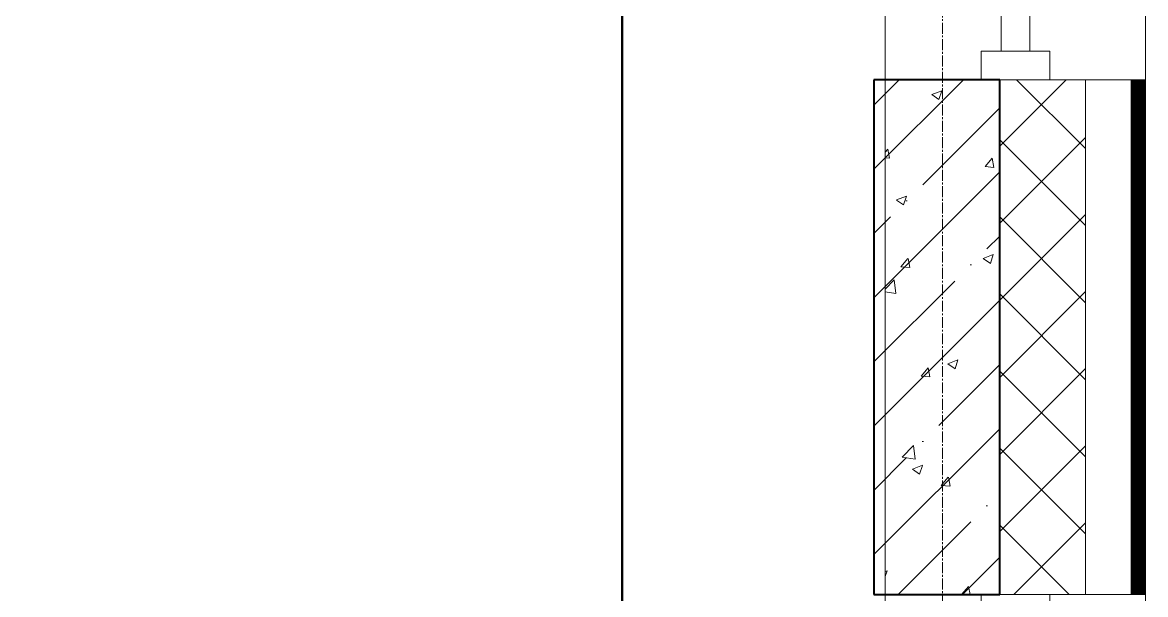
# Model space of a CAD drawing. Header units: millimetres. Extents: x -24360 to 609566, y -391049 to 148426.
# Drawn here: x 18492 to 20455, y 47300 to 48300 of the extents above; entities that cross this region are included whole.
import ezdxf

# ---------------------------------------------------------------- set-up
doc = ezdxf.new("R2010")
doc.units = ezdxf.units.MM
doc.linetypes.add('CENTER2', pattern=[28.575, 19.05, -3.175, 3.175, -3.175])
doc.linetypes.add('HIDDEN2', pattern=[4.7625, 3.175, -1.5875])
for name, color, linetype, lineweight in [('A-Wall_Материал_Газоблок_Контур', 250, 'Continuous', 0), ('АР_Колонны', 70, 'Continuous', 30), ('АР_Окна', 4, 'Continuous', 5), ('АР_Стены ЖБ', 7, 'Continuous', 30), ('АР_Стены ПЕНОблок', 52, 'Continuous', 20), ('АР_Тонкая', 254, 'Continuous', 5), ('АР_Утеплитель', 31, 'Continuous', 0), ('АР_Штриховка', 8, 'Continuous', 0)]:
    doc.layers.add(name, color=color, linetype=linetype, lineweight=lineweight)
doc.layers.add('АР_Оси_РД_100', color=7, linetype='Continuous', lineweight=0, true_color=0x525252)
doc.layers.add('РД_Оси_100', color=7, linetype='Continuous', lineweight=0, true_color=0x525252)

# ---------------------------------------------------------------- blocks, each defined once
blk = doc.blocks.new('СОШ_2200_АР_ОСИ_М100_28.05.24')
at = {"layer": 'АР_Оси_РД_100', "linetype": 'CENTER2'}
blk.add_line((20100, -6155), (20100, 139938.679), dxfattribs=at)

msp = doc.modelspace()

# ---------------------------------------------------------------- hatches: boundary and pattern name
at = {"layer": 'АР_Штриховка', "linetype": 'Continuous', "lineweight": 5, "true_color": 0x000000}
h = msp.add_hatch(dxfattribs=at)
h.set_pattern_fill('ANSI35', color=18, scale=25, style=0)
h.paths.add_polyline_path([(19980, 47300), (20200, 47300), (20200, 48200), (19980, 48200)], flags=0)

# ---------------------------------------------------------------- linework, layer by layer
at = {"color": 2, "lineweight": 50}
msp.add_lwpolyline([(19540, 43378), (12900, 43378), (12900, 51741), (19540, 51741)], close=True, dxfattribs=at)
at = {"layer": 'A-Wall_Материал_Газоблок_Контур', "color": 18, "linetype": 'Continuous', "lineweight": 0, "true_color": 0x000000}
for p, q in [((20000, 49400), (20000, 48200)), ((20455, 48200), (20455, 49400)), ((20000, 47300), (20000, 44000)), ((20455, 44000), (20455, 47300))]:
    msp.add_line(p, q, dxfattribs=at)
at = {"layer": 'АР_Колонны', "color": 18, "linetype": 'HIDDEN2', "lineweight": 25, "true_color": 0x000000}
for p, q in [((19980, 48200), (20200, 48200)), ((19980, 47300), (19980, 48200)), ((20200, 48200), (20200, 47300)), ((20200, 47300), (19980, 47300))]:
    msp.add_line(p, q, dxfattribs=at)
at = {"layer": 'АР_Колонны', "color": 18, "linetype": 'Continuous', "lineweight": 30, "true_color": 0x000000}
for p, q in [((20200, 48200), (19980, 48200)), ((19980, 48200), (19980, 47300)), ((20200, 47300), (20200, 48200)), ((19980, 47300), (20200, 47300))]:
    msp.add_line(p, q, dxfattribs=at)
at = {"layer": 'АР_Окна', "color": 18, "linetype": 'Continuous', "lineweight": 5, "true_color": 0x000000}
for p, q in [((20000, 49400), (20000, 48200)), ((20455, 49400), (20455, 48200)), ((20000, 47300), (20000, 44000)), ((20287.5, 47300), (20167.5, 47300)), ((20167.5, 47300), (20167.5, 47250)), ((20287.5, 47250), (20287.5, 47300)), ((20455, 47300), (20455, 44000))]:
    msp.add_line(p, q, dxfattribs=at)
for points in [[(20202.5, 49350), (20252.5, 49350), (20252.5, 48250), (20202.5, 48250)], [(20287.5, 48250), (20287.5, 48200), (20167.5, 48200), (20167.5, 48250)]]:
    msp.add_lwpolyline(points, close=True, dxfattribs=at)
at = {"layer": 'АР_Стены ЖБ', "color": 18, "linetype": 'Continuous', "lineweight": 40, "true_color": 0x000000}
for p, q in [((20200, 48200), (19980, 48200)), ((19980, 48200), (19980, 47300)), ((20200, 47300), (20200, 48200)), ((19980, 47300), (20200, 47300))]:
    msp.add_line(p, q, dxfattribs=at)
at = {"layer": 'АР_Стены ПЕНОблок', "color": 18, "linetype": 'Continuous', "lineweight": 20, "true_color": 0x000000}
for p, q in [((20200, 48200), (20000, 48200)), ((20000, 48200), (20000, 47300)), ((20200, 47300), (20200, 48200)), ((20000, 47300), (20200, 47300))]:
    msp.add_line(p, q, dxfattribs=at)
at = {"layer": 'АР_Тонкая', "color": 18, "linetype": 'Continuous', "lineweight": 5, "true_color": 0x000000}
for p, q in [((20430, 48200), (20350, 48200)), ((20350, 48200), (20350, 47300)), ((20430, 47300), (20430, 48200)), ((20455, 48200), (20430, 48200)), ((20430, 48200), (20430, 47300)), ((20455, 47300), (20455, 48200)), ((20350, 47300), (20430, 47300)), ((20430, 47300), (20455, 47300))]:
    msp.add_line(p, q, dxfattribs=at)
at = {"layer": 'АР_Утеплитель', "color": 18, "linetype": 'Continuous', "lineweight": 0, "true_color": 0x000000}
for p, q in [((20350, 48200), (20200, 48200)), ((20200, 48200), (20200, 47300)), ((20350, 47300), (20350, 48200)), ((20200, 47300), (20350, 47300))]:
    msp.add_line(p, q, dxfattribs=at)
at = {"layer": 'АР_Штриховка', "color": 18, "linetype": 'Continuous', "lineweight": 0, "true_color": 0x000000}
for p, q in [((20200, 48083.695), (20316.305, 48200)), ((20350, 48079.552), (20229.552, 48200)), ((20430, 48199), (20455, 48199)), ((20430, 48198), (20455, 48198)), ((20430, 48197), (20455, 48197)), ((20430, 48196), (20455, 48196)), ((20430, 48195), (20455, 48195)), ((20430, 48194), (20455, 48194)), ((20430, 48193), (20455, 48193)), ((20430, 48192), (20455, 48192)), ((20430, 48191), (20455, 48191)), ((20430, 48190), (20455, 48190)), ((20430, 48189), (20455, 48189)), ((20430, 48188), (20455, 48188)), ((20430, 48187), (20455, 48187)), ((20430, 48186), (20455, 48186)), ((20430, 48185), (20455, 48185)), ((20430, 48184), (20455, 48184)), ((20081.256, 48173.846), (20093.89, 48165.323)), ((20081.274, 48173.885), (20099.059, 48180.712)), ((20093.894, 48165.322), (20099.044, 48180.671)), ((20430, 48183), (20455, 48183)), ((20430, 48182), (20455, 48182)), ((20430, 48181), (20455, 48181)), ((20430, 48180), (20455, 48180)), ((20430, 48179), (20455, 48179)), ((20430, 48178), (20455, 48178)), ((20430, 48177), (20455, 48177)), ((20430, 48176), (20455, 48176)), ((20430, 48175), (20455, 48175)), ((20430, 48174), (20455, 48174)), ((20430, 48173), (20455, 48173)), ((20430, 48172), (20455, 48172)), ((20430, 48171), (20455, 48171)), ((20430, 48170), (20455, 48170)), ((20430, 48169), (20455, 48169)), ((20430, 48168), (20455, 48168)), ((20430, 48167), (20455, 48167)), ((20430, 48166), (20455, 48166)), ((20430, 48165), (20455, 48165)), ((20430, 48164), (20455, 48164)), ((20430, 48163), (20455, 48163)), ((20430, 48162), (20455, 48162)), ((20430, 48161), (20455, 48161)), ((20430, 48160), (20455, 48160)), ((20430, 48159), (20455, 48159)), ((20430, 48158), (20455, 48158)), ((20430, 48157), (20455, 48157)), ((20430, 48156), (20455, 48156)), ((20430, 48155), (20455, 48155)), ((20430, 48154), (20455, 48154)), ((20430, 48153), (20455, 48153)), ((20430, 48152), (20455, 48152)), ((20430, 48151), (20455, 48151)), ((20430, 48150), (20455, 48150)), ((20430, 48149), (20455, 48149)), ((20430, 48148), (20455, 48148)), ((20430, 48147), (20455, 48147)), ((20430, 48146), (20455, 48146)), ((20430, 48145), (20455, 48145)), ((20430, 48144), (20455, 48144)), ((20430, 48143), (20455, 48143)), ((20430, 48142), (20455, 48142)), ((20430, 48141), (20455, 48141)), ((20430, 48140), (20455, 48140)), ((20430, 48139), (20455, 48139)), ((20430, 48138), (20455, 48138)), ((20430, 48137), (20455, 48137)), ((20430, 48136), (20455, 48136)), ((20430, 48135), (20455, 48135)), ((20430, 48134), (20455, 48134)), ((20430, 48133), (20455, 48133)), ((20430, 48132), (20455, 48132)), ((20430, 48131), (20455, 48131)), ((20430, 48130), (20455, 48130)), ((20430, 48129), (20455, 48129)), ((20430, 48128), (20455, 48128)), ((20430, 48127), (20455, 48127)), ((20430, 48126), (20455, 48126)), ((20430, 48125), (20455, 48125)), ((20430, 48124), (20455, 48124)), ((20430, 48123), (20455, 48123)), ((20430, 48122), (20455, 48122)), ((20430, 48121), (20455, 48121)), ((20430, 48120), (20455, 48120)), ((20430, 48119), (20455, 48119)), ((20430, 48118), (20455, 48118)), ((20430, 48117), (20455, 48117)), ((20430, 48116), (20455, 48116)), ((20430, 48115), (20455, 48115)), ((20430, 48114), (20455, 48114)), ((20430, 48113), (20455, 48113)), ((20430, 48112), (20455, 48112)), ((20430, 48111), (20455, 48111)), ((20430, 48110), (20455, 48110)), ((20430, 48109), (20455, 48109)), ((20430, 48108), (20455, 48108)), ((20430, 48107), (20455, 48107)), ((20430, 48106), (20455, 48106)), ((20430, 48105), (20455, 48105)), ((20200, 47948.991), (20350, 48098.991)), ((20350, 47944.848), (20200, 48094.848)), ((20430, 48104), (20455, 48104)), ((20430, 48103), (20455, 48103)), ((20430, 48102), (20455, 48102)), ((20430, 48101), (20455, 48101)), ((20430, 48100), (20455, 48100)), ((20430, 48099), (20455, 48099)), ((20430, 48098), (20455, 48098)), ((20430, 48097), (20455, 48097)), ((20430, 48096), (20455, 48096)), ((20430, 48095), (20455, 48095)), ((20430, 48094), (20455, 48094)), ((20430, 48093), (20455, 48093)), ((20430, 48092), (20455, 48092)), ((20430, 48091), (20455, 48091)), ((20430, 48090), (20455, 48090)), ((20430, 48089), (20455, 48089)), ((20430, 48088), (20455, 48088)), ((20430, 48087), (20455, 48087)), ((20430, 48086), (20455, 48086)), ((20000, 48073.137), (20004.47, 48078.464)), ((20007.465, 48062.552), (20004.528, 48078.474)), ((20430, 48085), (20455, 48085)), ((20430, 48084), (20455, 48084)), ((20430, 48083), (20455, 48083)), ((20430, 48082), (20455, 48082)), ((20430, 48081), (20455, 48081)), ((20430, 48080), (20455, 48080)), ((20430, 48079), (20455, 48079)), ((20430, 48078), (20455, 48078)), ((20430, 48077), (20455, 48077)), ((20430, 48076), (20455, 48076)), ((20430, 48075), (20455, 48075)), ((20430, 48074), (20455, 48074)), ((20430, 48073), (20455, 48073)), ((20430, 48072), (20455, 48072)), ((20430, 48071), (20455, 48071)), ((20430, 48070), (20455, 48070)), ((20430, 48069), (20455, 48069)), ((20430, 48068), (20455, 48068)), ((20430, 48067), (20455, 48067)), ((20430, 48066), (20455, 48066)), ((20000, 48063.19), (20007.407, 48062.542)), ((20174.41, 48047.932), (20186.655, 48062.525)), ((20174.41, 48047.931), (20189.592, 48046.603)), ((20189.649, 48046.613), (20186.712, 48062.535)), ((20430, 48065), (20455, 48065)), ((20430, 48064), (20455, 48064)), ((20430, 48063), (20455, 48063)), ((20430, 48062), (20455, 48062)), ((20430, 48061), (20455, 48061)), ((20430, 48060), (20455, 48060)), ((20430, 48059), (20455, 48059)), ((20430, 48058), (20455, 48058)), ((20430, 48057), (20455, 48057)), ((20430, 48056), (20455, 48056)), ((20430, 48055), (20455, 48055)), ((20430, 48054), (20455, 48054)), ((20430, 48053), (20455, 48053)), ((20430, 48052), (20455, 48052)), ((20430, 48051), (20455, 48051)), ((20430, 48050), (20455, 48050)), ((20430, 48049), (20455, 48049)), ((20430, 48048), (20455, 48048)), ((20430, 48047), (20455, 48047)), ((20430, 48046), (20455, 48046)), ((20430, 48045), (20455, 48045)), ((20430, 48044), (20455, 48044)), ((20430, 48043), (20455, 48043)), ((20430, 48042), (20455, 48042)), ((20430, 48041), (20455, 48041)), ((20430, 48040), (20455, 48040)), ((20430, 48039), (20455, 48039)), ((20430, 48038), (20455, 48038)), ((20430, 48037), (20455, 48037)), ((20430, 48036), (20455, 48036)), ((20430, 48035), (20455, 48035)), ((20430, 48034), (20455, 48034)), ((20430, 48033), (20455, 48033)), ((20430, 48032), (20455, 48032)), ((20430, 48031), (20455, 48031)), ((20430, 48030), (20455, 48030)), ((20430, 48029), (20455, 48029)), ((20430, 48028), (20455, 48028)), ((20430, 48027), (20455, 48027)), ((20430, 48026), (20455, 48026)), ((20430, 48025), (20455, 48025)), ((20430, 48024), (20455, 48024)), ((20430, 48023), (20455, 48023)), ((20430, 48022), (20455, 48022)), ((20430, 48021), (20455, 48021)), ((20430, 48020), (20455, 48020)), ((20430, 48019), (20455, 48019)), ((20430, 48018), (20455, 48018)), ((20430, 48017), (20455, 48017)), ((20430, 48016), (20455, 48016)), ((20430, 48015), (20455, 48015)), ((20430, 48014), (20455, 48014)), ((20430, 48013), (20455, 48013)), ((20430, 48012), (20455, 48012)), ((20430, 48011), (20455, 48011)), ((20430, 48010), (20455, 48010)), ((20430, 48009), (20455, 48009)), ((20430, 48008), (20455, 48008)), ((20430, 48007), (20455, 48007)), ((20019.454, 47989.658), (20032.088, 47981.136)), ((20019.472, 47989.697), (20037.257, 47996.524)), ((20032.092, 47981.134), (20037.242, 47996.483)), ((20430, 48006), (20455, 48006)), ((20430, 48005), (20455, 48005)), ((20430, 48004), (20455, 48004)), ((20430, 48003), (20455, 48003)), ((20430, 48002), (20455, 48002)), ((20430, 48001), (20455, 48001)), ((20430, 48000), (20455, 48000)), ((20430, 47999), (20455, 47999)), ((20430, 47998), (20455, 47998)), ((20430, 47997), (20455, 47997)), ((20430, 47996), (20455, 47996)), ((20430, 47995), (20455, 47995)), ((20430, 47994), (20455, 47994)), ((20430, 47993), (20455, 47993)), ((20430, 47992), (20455, 47992)), ((20430, 47991), (20455, 47991)), ((20430, 47990), (20455, 47990)), ((20430, 47989), (20455, 47989)), ((20430, 47988), (20455, 47988)), ((20430, 47987), (20455, 47987)), ((20430, 47986), (20455, 47986)), ((20430, 47985), (20455, 47985)), ((20430, 47984), (20455, 47984)), ((20430, 47983), (20455, 47983)), ((20430, 47982), (20455, 47982)), ((20430, 47981), (20455, 47981)), ((20430, 47980), (20455, 47980)), ((20430, 47979), (20455, 47979)), ((20430, 47978), (20455, 47978)), ((20430, 47977), (20455, 47977)), ((20430, 47976), (20455, 47976)), ((20430, 47975), (20455, 47975)), ((20430, 47974), (20455, 47974)), ((20430, 47973), (20455, 47973)), ((20430, 47972), (20455, 47972)), ((20430, 47971), (20455, 47971)), ((20430, 47970), (20455, 47970)), ((20430, 47969), (20455, 47969)), ((20430, 47968), (20455, 47968)), ((20200, 47814.288), (20350, 47964.288)), ((20350, 47810.144), (20200, 47960.144)), ((20430, 47967), (20455, 47967)), ((20430, 47966), (20455, 47966)), ((20430, 47965), (20455, 47965)), ((20430, 47964), (20455, 47964)), ((20430, 47963), (20455, 47963)), ((20430, 47962), (20455, 47962)), ((20430, 47961), (20455, 47961)), ((20430, 47960), (20455, 47960)), ((20430, 47959), (20455, 47959)), ((20430, 47958), (20455, 47958)), ((20430, 47957), (20455, 47957)), ((20430, 47956), (20455, 47956)), ((20430, 47955), (20455, 47955)), ((20430, 47954), (20455, 47954)), ((20430, 47953), (20455, 47953)), ((20430, 47952), (20455, 47952)), ((20430, 47951), (20455, 47951)), ((20430, 47950), (20455, 47950)), ((20430, 47949), (20455, 47949)), ((20430, 47948), (20455, 47948)), ((20430, 47947), (20455, 47947)), ((20430, 47946), (20455, 47946)), ((20430, 47945), (20455, 47945)), ((20430, 47944), (20455, 47944)), ((20430, 47943), (20455, 47943)), ((20430, 47942), (20455, 47942)), ((20430, 47941), (20455, 47941)), ((20430, 47940), (20455, 47940)), ((20430, 47939), (20455, 47939)), ((20430, 47938), (20455, 47938)), ((20430, 47937), (20455, 47937)), ((20430, 47936), (20455, 47936)), ((20430, 47935), (20455, 47935)), ((20430, 47934), (20455, 47934)), ((20430, 47933), (20455, 47933)), ((20430, 47932), (20455, 47932)), ((20430, 47931), (20455, 47931)), ((20430, 47930), (20455, 47930)), ((20430, 47929), (20455, 47929)), ((20430, 47928), (20455, 47928)), ((20430, 47927), (20455, 47927)), ((20430, 47926), (20455, 47926)), ((20430, 47925), (20455, 47925)), ((20430, 47924), (20455, 47924)), ((20430, 47923), (20455, 47923)), ((20430, 47922), (20455, 47922)), ((20430, 47921), (20455, 47921)), ((20430, 47920), (20455, 47920)), ((20430, 47919), (20455, 47919)), ((20430, 47918), (20455, 47918)), ((20430, 47917), (20455, 47917)), ((20430, 47916), (20455, 47916)), ((20430, 47915), (20455, 47915)), ((20430, 47914), (20455, 47914)), ((20430, 47913), (20455, 47913)), ((20430, 47912), (20455, 47912)), ((20430, 47911), (20455, 47911)), ((20430, 47910), (20455, 47910)), ((20430, 47909), (20455, 47909)), ((20171.086, 47887.432), (20188.871, 47894.259)), ((20183.706, 47878.869), (20188.857, 47894.218)), ((20430, 47908), (20455, 47908)), ((20430, 47907), (20455, 47907)), ((20430, 47906), (20455, 47906)), ((20430, 47905), (20455, 47905)), ((20430, 47904), (20455, 47904)), ((20430, 47903), (20455, 47903)), ((20430, 47902), (20455, 47902)), ((20430, 47901), (20455, 47901)), ((20430, 47900), (20455, 47900)), ((20430, 47899), (20455, 47899)), ((20430, 47898), (20455, 47898)), ((20430, 47897), (20455, 47897)), ((20430, 47896), (20455, 47896)), ((20430, 47895), (20455, 47895)), ((20430, 47894), (20455, 47894)), ((20430, 47893), (20455, 47893)), ((20430, 47892), (20455, 47892)), ((20430, 47891), (20455, 47891)), ((20430, 47890), (20455, 47890)), ((20430, 47889), (20455, 47889)), ((20027.468, 47872.814), (20039.714, 47887.408)), ((20027.468, 47872.813), (20042.65, 47871.485)), ((20042.708, 47871.495), (20039.771, 47887.417)), ((20171.068, 47887.392), (20183.703, 47878.87)), ((20430, 47888), (20455, 47888)), ((20430, 47887), (20455, 47887)), ((20430, 47886), (20455, 47886)), ((20430, 47885), (20455, 47885)), ((20430, 47884), (20455, 47884)), ((20430, 47883), (20455, 47883)), ((20430, 47882), (20455, 47882)), ((20430, 47881), (20455, 47881)), ((20430, 47880), (20455, 47880)), ((20430, 47879), (20455, 47879)), ((20430, 47878), (20455, 47878)), ((20430, 47877), (20455, 47877)), ((20430, 47876), (20455, 47876)), ((20430, 47875), (20455, 47875)), ((20430, 47874), (20455, 47874)), ((20430, 47873), (20455, 47873)), ((20430, 47872), (20455, 47872)), ((20430, 47871), (20455, 47871)), ((20430, 47870), (20455, 47870)), ((20000, 47833.988), (20015.563, 47850.208)), ((20018.386, 47826.088), (20015.58, 47850.21)), ((20430, 47869), (20455, 47869)), ((20430, 47868), (20455, 47868)), ((20430, 47867), (20455, 47867)), ((20430, 47866), (20455, 47866)), ((20430, 47865), (20455, 47865)), ((20430, 47864), (20455, 47864)), ((20430, 47863), (20455, 47863)), ((20430, 47862), (20455, 47862)), ((20430, 47861), (20455, 47861)), ((20430, 47860), (20455, 47860)), ((20430, 47859), (20455, 47859)), ((20430, 47858), (20455, 47858)), ((20430, 47857), (20455, 47857)), ((20430, 47856), (20455, 47856)), ((20430, 47855), (20455, 47855)), ((20430, 47854), (20455, 47854)), ((20430, 47853), (20455, 47853)), ((20430, 47852), (20455, 47852)), ((20430, 47851), (20455, 47851)), ((20430, 47850), (20455, 47850)), ((20430, 47849), (20455, 47849)), ((20430, 47848), (20455, 47848)), ((20430, 47847), (20455, 47847)), ((20430, 47846), (20455, 47846)), ((20430, 47845), (20455, 47845)), ((20430, 47844), (20455, 47844)), ((20430, 47843), (20455, 47843)), ((20430, 47842), (20455, 47842)), ((20430, 47841), (20455, 47841)), ((20430, 47840), (20455, 47840)), ((20430, 47839), (20455, 47839)), ((20430, 47838), (20455, 47838)), ((20430, 47837), (20455, 47837)), ((20430, 47836), (20455, 47836)), ((20430, 47835), (20455, 47835)), ((20430, 47834), (20455, 47834)), ((20430, 47833), (20455, 47833)), ((20430, 47832), (20455, 47832)), ((20430, 47831), (20455, 47831)), ((20430, 47830), (20455, 47830)), ((20000, 47828.911), (20018.382, 47826.06)), ((20200, 47679.584), (20350, 47829.584)), ((20350, 47675.44), (20200, 47825.44)), ((20430, 47829), (20455, 47829)), ((20430, 47828), (20455, 47828)), ((20430, 47827), (20455, 47827)), ((20430, 47826), (20455, 47826)), ((20430, 47825), (20455, 47825)), ((20430, 47824), (20455, 47824)), ((20430, 47823), (20455, 47823)), ((20430, 47822), (20455, 47822)), ((20430, 47821), (20455, 47821)), ((20430, 47820), (20455, 47820)), ((20430, 47819), (20455, 47819)), ((20430, 47818), (20455, 47818)), ((20430, 47817), (20455, 47817)), ((20430, 47816), (20455, 47816)), ((20430, 47815), (20455, 47815)), ((20430, 47814), (20455, 47814)), ((20430, 47813), (20455, 47813)), ((20430, 47812), (20455, 47812)), ((20430, 47811), (20455, 47811)), ((20430, 47810), (20455, 47810)), ((20430, 47809), (20455, 47809)), ((20430, 47808), (20455, 47808)), ((20430, 47807), (20455, 47807)), ((20430, 47806), (20455, 47806)), ((20430, 47805), (20455, 47805)), ((20430, 47804), (20455, 47804)), ((20430, 47803), (20455, 47803)), ((20430, 47802), (20455, 47802)), ((20430, 47801), (20455, 47801)), ((20430, 47800), (20455, 47800)), ((20430, 47799), (20455, 47799)), ((20430, 47798), (20455, 47798)), ((20430, 47797), (20455, 47797)), ((20430, 47796), (20455, 47796)), ((20430, 47795), (20455, 47795)), ((20430, 47794), (20455, 47794)), ((20430, 47793), (20455, 47793)), ((20430, 47792), (20455, 47792)), ((20430, 47791), (20455, 47791)), ((20430, 47790), (20455, 47790)), ((20430, 47789), (20455, 47789)), ((20430, 47788), (20455, 47788)), ((20430, 47787), (20455, 47787)), ((20430, 47786), (20455, 47786)), ((20430, 47785), (20455, 47785)), ((20430, 47784), (20455, 47784)), ((20430, 47783), (20455, 47783)), ((20430, 47782), (20455, 47782)), ((20430, 47781), (20455, 47781)), ((20430, 47780), (20455, 47780)), ((20430, 47779), (20455, 47779)), ((20430, 47778), (20455, 47778)), ((20430, 47777), (20455, 47777)), ((20430, 47776), (20455, 47776)), ((20430, 47775), (20455, 47775)), ((20430, 47774), (20455, 47774)), ((20430, 47773), (20455, 47773)), ((20430, 47772), (20455, 47772)), ((20430, 47771), (20455, 47771)), ((20430, 47770), (20455, 47770)), ((20430, 47769), (20455, 47769)), ((20430, 47768), (20455, 47768)), ((20430, 47767), (20455, 47767)), ((20430, 47766), (20455, 47766)), ((20430, 47765), (20455, 47765)), ((20430, 47764), (20455, 47764)), ((20430, 47763), (20455, 47763)), ((20430, 47762), (20455, 47762)), ((20430, 47761), (20455, 47761)), ((20430, 47760), (20455, 47760)), ((20430, 47759), (20455, 47759)), ((20430, 47758), (20455, 47758)), ((20430, 47757), (20455, 47757)), ((20430, 47756), (20455, 47756)), ((20430, 47755), (20455, 47755)), ((20430, 47754), (20455, 47754)), ((20430, 47753), (20455, 47753)), ((20430, 47752), (20455, 47752)), ((20430, 47751), (20455, 47751)), ((20430, 47750), (20455, 47750)), ((20430, 47749), (20455, 47749)), ((20430, 47748), (20455, 47748)), ((20430, 47747), (20455, 47747)), ((20430, 47746), (20455, 47746)), ((20430, 47745), (20455, 47745)), ((20430, 47744), (20455, 47744)), ((20430, 47743), (20455, 47743)), ((20430, 47742), (20455, 47742)), ((20430, 47741), (20455, 47741)), ((20430, 47740), (20455, 47740)), ((20430, 47739), (20455, 47739)), ((20430, 47738), (20455, 47738)), ((20430, 47737), (20455, 47737)), ((20430, 47736), (20455, 47736)), ((20430, 47735), (20455, 47735)), ((20430, 47734), (20455, 47734)), ((20430, 47733), (20455, 47733)), ((20430, 47732), (20455, 47732)), ((20430, 47731), (20455, 47731)), ((20430, 47730), (20455, 47730)), ((20430, 47729), (20455, 47729)), ((20430, 47728), (20455, 47728)), ((20430, 47727), (20455, 47727)), ((20430, 47726), (20455, 47726)), ((20430, 47725), (20455, 47725)), ((20430, 47724), (20455, 47724)), ((20430, 47723), (20455, 47723)), ((20430, 47722), (20455, 47722)), ((20430, 47721), (20455, 47721)), ((20430, 47720), (20455, 47720)), ((20430, 47719), (20455, 47719)), ((20430, 47718), (20455, 47718)), ((20430, 47717), (20455, 47717)), ((20430, 47716), (20455, 47716)), ((20430, 47715), (20455, 47715)), ((20430, 47714), (20455, 47714)), ((20430, 47713), (20455, 47713)), ((20062.712, 47681.758), (20074.957, 47696.351)), ((20077.951, 47680.438), (20075.014, 47696.36)), ((20109.266, 47703.204), (20121.901, 47694.682)), ((20109.284, 47703.244), (20127.069, 47710.071)), ((20121.904, 47694.681), (20127.055, 47710.03)), ((20200, 47544.88), (20350, 47694.88)), ((20430, 47712), (20455, 47712)), ((20430, 47711), (20455, 47711)), ((20430, 47710), (20455, 47710)), ((20430, 47709), (20455, 47709)), ((20430, 47708), (20455, 47708)), ((20430, 47707), (20455, 47707)), ((20430, 47706), (20455, 47706)), ((20430, 47705), (20455, 47705)), ((20430, 47704), (20455, 47704)), ((20430, 47703), (20455, 47703)), ((20430, 47702), (20455, 47702)), ((20430, 47701), (20455, 47701)), ((20430, 47700), (20455, 47700)), ((20430, 47699), (20455, 47699)), ((20430, 47698), (20455, 47698)), ((20430, 47697), (20455, 47697)), ((20430, 47696), (20455, 47696)), ((20430, 47695), (20455, 47695)), ((20430, 47694), (20455, 47694)), ((20430, 47693), (20455, 47693)), ((20062.712, 47681.756), (20077.894, 47680.428)), ((20350, 47540.736), (20200, 47690.736)), ((20430, 47692), (20455, 47692)), ((20430, 47691), (20455, 47691)), ((20430, 47690), (20455, 47690)), ((20430, 47689), (20455, 47689)), ((20430, 47688), (20455, 47688)), ((20430, 47687), (20455, 47687)), ((20430, 47686), (20455, 47686)), ((20430, 47685), (20455, 47685)), ((20430, 47684), (20455, 47684)), ((20430, 47683), (20455, 47683)), ((20430, 47682), (20455, 47682)), ((20430, 47681), (20455, 47681)), ((20430, 47680), (20455, 47680)), ((20430, 47679), (20455, 47679)), ((20430, 47678), (20455, 47678)), ((20430, 47677), (20455, 47677)), ((20430, 47676), (20455, 47676)), ((20430, 47675), (20455, 47675)), ((20430, 47674), (20455, 47674)), ((20430, 47673), (20455, 47673)), ((20430, 47672), (20455, 47672)), ((20430, 47671), (20455, 47671)), ((20430, 47670), (20455, 47670)), ((20430, 47669), (20455, 47669)), ((20430, 47668), (20455, 47668)), ((20430, 47667), (20455, 47667)), ((20430, 47666), (20455, 47666)), ((20430, 47665), (20455, 47665)), ((20430, 47664), (20455, 47664)), ((20430, 47663), (20455, 47663)), ((20430, 47662), (20455, 47662)), ((20430, 47661), (20455, 47661)), ((20430, 47660), (20455, 47660)), ((20430, 47659), (20455, 47659)), ((20430, 47658), (20455, 47658)), ((20430, 47657), (20455, 47657)), ((20430, 47656), (20455, 47656)), ((20430, 47655), (20455, 47655)), ((20430, 47654), (20455, 47654)), ((20430, 47653), (20455, 47653)), ((20430, 47652), (20455, 47652)), ((20430, 47651), (20455, 47651)), ((20430, 47650), (20455, 47650)), ((20430, 47649), (20455, 47649)), ((20430, 47648), (20455, 47648)), ((20430, 47647), (20455, 47647)), ((20430, 47646), (20455, 47646)), ((20430, 47645), (20455, 47645)), ((20430, 47644), (20455, 47644)), ((20430, 47643), (20455, 47643)), ((20430, 47642), (20455, 47642)), ((20430, 47641), (20455, 47641)), ((20430, 47640), (20455, 47640)), ((20430, 47639), (20455, 47639)), ((20430, 47638), (20455, 47638)), ((20430, 47637), (20455, 47637)), ((20430, 47636), (20455, 47636)), ((20430, 47635), (20455, 47635)), ((20430, 47634), (20455, 47634)), ((20430, 47633), (20455, 47633)), ((20430, 47632), (20455, 47632)), ((20430, 47631), (20455, 47631)), ((20430, 47630), (20455, 47630)), ((20430, 47629), (20455, 47629)), ((20430, 47628), (20455, 47628)), ((20430, 47627), (20455, 47627)), ((20430, 47626), (20455, 47626)), ((20430, 47625), (20455, 47625)), ((20430, 47624), (20455, 47624)), ((20430, 47623), (20455, 47623)), ((20430, 47622), (20455, 47622)), ((20430, 47621), (20455, 47621)), ((20430, 47620), (20455, 47620)), ((20430, 47619), (20455, 47619)), ((20430, 47618), (20455, 47618)), ((20430, 47617), (20455, 47617)), ((20430, 47616), (20455, 47616)), ((20430, 47615), (20455, 47615)), ((20430, 47614), (20455, 47614)), ((20430, 47613), (20455, 47613)), ((20430, 47612), (20455, 47612)), ((20430, 47611), (20455, 47611)), ((20430, 47610), (20455, 47610)), ((20430, 47609), (20455, 47609)), ((20430, 47608), (20455, 47608)), ((20430, 47607), (20455, 47607)), ((20430, 47606), (20455, 47606)), ((20430, 47605), (20455, 47605)), ((20430, 47604), (20455, 47604)), ((20430, 47603), (20455, 47603)), ((20430, 47602), (20455, 47602)), ((20430, 47601), (20455, 47601)), ((20430, 47600), (20455, 47600)), ((20430, 47599), (20455, 47599)), ((20430, 47598), (20455, 47598)), ((20430, 47597), (20455, 47597)), ((20430, 47596), (20455, 47596)), ((20430, 47595), (20455, 47595)), ((20430, 47594), (20455, 47594)), ((20430, 47593), (20455, 47593)), ((20430, 47592), (20455, 47592)), ((20430, 47591), (20455, 47591)), ((20430, 47590), (20455, 47590)), ((20430, 47589), (20455, 47589)), ((20430, 47588), (20455, 47588)), ((20430, 47587), (20455, 47587)), ((20430, 47586), (20455, 47586)), ((20430, 47585), (20455, 47585)), ((20430, 47584), (20455, 47584)), ((20430, 47583), (20455, 47583)), ((20430, 47582), (20455, 47582)), ((20430, 47581), (20455, 47581)), ((20430, 47580), (20455, 47580)), ((20430, 47579), (20455, 47579)), ((20430, 47578), (20455, 47578)), ((20430, 47577), (20455, 47577)), ((20430, 47576), (20455, 47576)), ((20430, 47575), (20455, 47575)), ((20029.455, 47540.121), (20049.238, 47560.74)), ((20052.061, 47536.619), (20049.255, 47560.742)), ((20200, 47410.176), (20350, 47560.176)), ((20350, 47406.032), (20200, 47556.032)), ((20430, 47574), (20455, 47574)), ((20430, 47573), (20455, 47573)), ((20430, 47572), (20455, 47572)), ((20430, 47571), (20455, 47571)), ((20430, 47570), (20455, 47570)), ((20430, 47569), (20455, 47569)), ((20430, 47568), (20455, 47568)), ((20430, 47567), (20455, 47567)), ((20430, 47566), (20455, 47566)), ((20430, 47565), (20455, 47565)), ((20430, 47564), (20455, 47564)), ((20430, 47563), (20455, 47563)), ((20430, 47562), (20455, 47562)), ((20430, 47561), (20455, 47561)), ((20430, 47560), (20455, 47560)), ((20430, 47559), (20455, 47559)), ((20430, 47558), (20455, 47558)), ((20430, 47557), (20455, 47557)), ((20430, 47556), (20455, 47556)), ((20029.467, 47540.095), (20052.057, 47536.592)), ((20430, 47555), (20455, 47555)), ((20430, 47554), (20455, 47554)), ((20430, 47553), (20455, 47553)), ((20430, 47552), (20455, 47552)), ((20430, 47551), (20455, 47551)), ((20430, 47550), (20455, 47550)), ((20430, 47549), (20455, 47549)), ((20430, 47548), (20455, 47548)), ((20430, 47547), (20455, 47547)), ((20430, 47546), (20455, 47546)), ((20430, 47545), (20455, 47545)), ((20430, 47544), (20455, 47544)), ((20430, 47543), (20455, 47543)), ((20430, 47542), (20455, 47542)), ((20430, 47541), (20455, 47541)), ((20430, 47540), (20455, 47540)), ((20430, 47539), (20455, 47539)), ((20430, 47538), (20455, 47538)), ((20430, 47537), (20455, 47537)), ((20430, 47536), (20455, 47536)), ((20047.464, 47519.016), (20060.099, 47510.494)), ((20047.482, 47519.056), (20065.267, 47525.883)), ((20060.102, 47510.493), (20065.253, 47525.842)), ((20430, 47535), (20455, 47535)), ((20430, 47534), (20455, 47534)), ((20430, 47533), (20455, 47533)), ((20430, 47532), (20455, 47532)), ((20430, 47531), (20455, 47531)), ((20430, 47530), (20455, 47530)), ((20430, 47529), (20455, 47529)), ((20430, 47528), (20455, 47528)), ((20430, 47527), (20455, 47527)), ((20430, 47526), (20455, 47526)), ((20430, 47525), (20455, 47525)), ((20430, 47524), (20455, 47524)), ((20430, 47523), (20455, 47523)), ((20430, 47522), (20455, 47522)), ((20430, 47521), (20455, 47521)), ((20430, 47520), (20455, 47520)), ((20430, 47519), (20455, 47519)), ((20430, 47518), (20455, 47518)), ((20430, 47517), (20455, 47517)), ((20430, 47516), (20455, 47516)), ((20097.955, 47490.701), (20110.2, 47505.294)), ((20113.193, 47489.382), (20110.256, 47505.303)), ((20430, 47515), (20455, 47515)), ((20430, 47514), (20455, 47514)), ((20430, 47513), (20455, 47513)), ((20430, 47512), (20455, 47512)), ((20430, 47511), (20455, 47511)), ((20430, 47510), (20455, 47510)), ((20430, 47509), (20455, 47509)), ((20430, 47508), (20455, 47508)), ((20430, 47507), (20455, 47507)), ((20430, 47506), (20455, 47506)), ((20430, 47505), (20455, 47505)), ((20430, 47504), (20455, 47504)), ((20430, 47503), (20455, 47503)), ((20430, 47502), (20455, 47502)), ((20430, 47501), (20455, 47501)), ((20430, 47500), (20455, 47500)), ((20430, 47499), (20455, 47499)), ((20430, 47498), (20455, 47498)), ((20430, 47497), (20455, 47497)), ((20097.955, 47490.699), (20113.137, 47489.371)), ((20430, 47496), (20455, 47496)), ((20430, 47495), (20455, 47495)), ((20430, 47494), (20455, 47494)), ((20430, 47493), (20455, 47493)), ((20430, 47492), (20455, 47492)), ((20430, 47491), (20455, 47491)), ((20430, 47490), (20455, 47490)), ((20430, 47489), (20455, 47489)), ((20430, 47488), (20455, 47488)), ((20430, 47487), (20455, 47487)), ((20430, 47486), (20455, 47486)), ((20430, 47485), (20455, 47485)), ((20430, 47484), (20455, 47484)), ((20430, 47483), (20455, 47483)), ((20430, 47482), (20455, 47482)), ((20430, 47481), (20455, 47481)), ((20430, 47480), (20455, 47480)), ((20430, 47479), (20455, 47479)), ((20430, 47478), (20455, 47478)), ((20430, 47477), (20455, 47477)), ((20430, 47476), (20455, 47476)), ((20430, 47475), (20455, 47475)), ((20430, 47474), (20455, 47474)), ((20430, 47473), (20455, 47473)), ((20430, 47472), (20455, 47472)), ((20430, 47471), (20455, 47471)), ((20430, 47470), (20455, 47470)), ((20430, 47469), (20455, 47469)), ((20430, 47468), (20455, 47468)), ((20430, 47467), (20455, 47467)), ((20430, 47466), (20455, 47466)), ((20430, 47465), (20455, 47465)), ((20430, 47464), (20455, 47464)), ((20430, 47463), (20455, 47463)), ((20430, 47462), (20455, 47462)), ((20430, 47461), (20455, 47461)), ((20430, 47460), (20455, 47460)), ((20430, 47459), (20455, 47459)), ((20430, 47458), (20455, 47458)), ((20430, 47457), (20455, 47457)), ((20430, 47456), (20455, 47456)), ((20430, 47455), (20455, 47455)), ((20430, 47454), (20455, 47454)), ((20430, 47453), (20455, 47453)), ((20430, 47452), (20455, 47452)), ((20430, 47451), (20455, 47451)), ((20430, 47450), (20455, 47450)), ((20430, 47449), (20455, 47449)), ((20430, 47448), (20455, 47448)), ((20430, 47447), (20455, 47447)), ((20430, 47446), (20455, 47446)), ((20430, 47445), (20455, 47445)), ((20430, 47444), (20455, 47444)), ((20430, 47443), (20455, 47443)), ((20430, 47442), (20455, 47442)), ((20430, 47441), (20455, 47441)), ((20430, 47440), (20455, 47440)), ((20430, 47439), (20455, 47439)), ((20430, 47438), (20455, 47438)), ((20321.329, 47300), (20200, 47421.329)), ((20224.528, 47300), (20350, 47425.472)), ((20430, 47437), (20455, 47437)), ((20430, 47436), (20455, 47436)), ((20430, 47435), (20455, 47435)), ((20430, 47434), (20455, 47434)), ((20430, 47433), (20455, 47433)), ((20430, 47432), (20455, 47432)), ((20430, 47431), (20455, 47431)), ((20430, 47430), (20455, 47430)), ((20430, 47429), (20455, 47429)), ((20430, 47428), (20455, 47428)), ((20430, 47427), (20455, 47427)), ((20430, 47426), (20455, 47426)), ((20430, 47425), (20455, 47425)), ((20430, 47424), (20455, 47424)), ((20430, 47423), (20455, 47423)), ((20430, 47422), (20455, 47422)), ((20430, 47421), (20455, 47421)), ((20430, 47420), (20455, 47420)), ((20430, 47419), (20455, 47419)), ((20430, 47418), (20455, 47418)), ((20199.079, 47416.751), (20200, 47416.13)), ((20199.096, 47416.791), (20200, 47417.137)), ((20430, 47417), (20455, 47417)), ((20430, 47416), (20455, 47416)), ((20430, 47415), (20455, 47415)), ((20430, 47414), (20455, 47414)), ((20430, 47413), (20455, 47413)), ((20430, 47412), (20455, 47412)), ((20430, 47411), (20455, 47411)), ((20430, 47410), (20455, 47410)), ((20430, 47409), (20455, 47409)), ((20430, 47408), (20455, 47408)), ((20430, 47407), (20455, 47407)), ((20430, 47406), (20455, 47406)), ((20430, 47405), (20455, 47405)), ((20430, 47404), (20455, 47404)), ((20430, 47403), (20455, 47403)), ((20430, 47402), (20455, 47402)), ((20430, 47401), (20455, 47401)), ((20430, 47400), (20455, 47400)), ((20430, 47399), (20455, 47399)), ((20430, 47398), (20455, 47398)), ((20430, 47397), (20455, 47397)), ((20430, 47396), (20455, 47396)), ((20430, 47395), (20455, 47395)), ((20430, 47394), (20455, 47394)), ((20430, 47393), (20455, 47393)), ((20430, 47392), (20455, 47392)), ((20430, 47391), (20455, 47391)), ((20430, 47390), (20455, 47390)), ((20430, 47389), (20455, 47389)), ((20430, 47388), (20455, 47388)), ((20430, 47387), (20455, 47387)), ((20430, 47386), (20455, 47386)), ((20430, 47385), (20455, 47385)), ((20430, 47384), (20455, 47384)), ((20430, 47383), (20455, 47383)), ((20430, 47382), (20455, 47382)), ((20430, 47381), (20455, 47381)), ((20430, 47380), (20455, 47380)), ((20430, 47379), (20455, 47379)), ((20430, 47378), (20455, 47378)), ((20430, 47377), (20455, 47377)), ((20430, 47376), (20455, 47376)), ((20430, 47375), (20455, 47375)), ((20430, 47374), (20455, 47374)), ((20430, 47373), (20455, 47373)), ((20430, 47372), (20455, 47372)), ((20430, 47371), (20455, 47371)), ((20430, 47370), (20455, 47370)), ((20430, 47369), (20455, 47369)), ((20430, 47368), (20455, 47368)), ((20430, 47367), (20455, 47367)), ((20430, 47366), (20455, 47366)), ((20430, 47365), (20455, 47365)), ((20430, 47364), (20455, 47364)), ((20430, 47363), (20455, 47363)), ((20430, 47362), (20455, 47362)), ((20430, 47361), (20455, 47361)), ((20430, 47360), (20455, 47360)), ((20430, 47359), (20455, 47359)), ((20000, 47340.365), (20003.465, 47341.695)), ((20000, 47331.371), (20003.451, 47341.654)), ((20430, 47358), (20455, 47358)), ((20430, 47357), (20455, 47357)), ((20430, 47356), (20455, 47356)), ((20430, 47355), (20455, 47355)), ((20430, 47354), (20455, 47354)), ((20430, 47353), (20455, 47353)), ((20430, 47352), (20455, 47352)), ((20430, 47351), (20455, 47351)), ((20430, 47350), (20455, 47350)), ((20430, 47349), (20455, 47349)), ((20430, 47348), (20455, 47348)), ((20430, 47347), (20455, 47347)), ((20430, 47346), (20455, 47346)), ((20430, 47345), (20455, 47345)), ((20430, 47344), (20455, 47344)), ((20430, 47343), (20455, 47343)), ((20430, 47342), (20455, 47342)), ((20430, 47341), (20455, 47341)), ((20430, 47340), (20455, 47340)), ((20430, 47339), (20455, 47339)), ((20430, 47338), (20455, 47338)), ((20430, 47337), (20455, 47337)), ((20430, 47336), (20455, 47336)), ((20430, 47335), (20455, 47335)), ((20430, 47334), (20455, 47334)), ((20430, 47333), (20455, 47333)), ((20430, 47332), (20455, 47332)), ((20430, 47331), (20455, 47331)), ((20430, 47330), (20455, 47330)), ((20430, 47329), (20455, 47329)), ((20430, 47328), (20455, 47328)), ((20430, 47327), (20455, 47327)), ((20430, 47326), (20455, 47326)), ((20430, 47325), (20455, 47325)), ((20430, 47324), (20455, 47324)), ((20430, 47323), (20455, 47323)), ((20430, 47322), (20455, 47322)), ((20430, 47321), (20455, 47321)), ((20430, 47320), (20455, 47320)), ((20133.497, 47300), (20145.444, 47314.237)), ((20148.127, 47300), (20145.499, 47314.246)), ((20430, 47319), (20455, 47319)), ((20430, 47318), (20455, 47318)), ((20430, 47317), (20455, 47317)), ((20430, 47316), (20455, 47316)), ((20430, 47315), (20455, 47315)), ((20430, 47314), (20455, 47314)), ((20430, 47313), (20455, 47313)), ((20430, 47312), (20455, 47312)), ((20430, 47311), (20455, 47311)), ((20430, 47310), (20455, 47310)), ((20430, 47309), (20455, 47309)), ((20430, 47308), (20455, 47308)), ((20430, 47307), (20455, 47307)), ((20430, 47306), (20455, 47306)), ((20430, 47305), (20455, 47305)), ((20430, 47304), (20455, 47304)), ((20430, 47303), (20455, 47303)), ((20430, 47302), (20455, 47302)), ((20430, 47301), (20455, 47301)), ((20430, 47300), (20455, 47300))]:
    msp.add_line(p, q, dxfattribs=at)

# ---------------------------------------------------------------- block references
at = {"layer": 'РД_Оси_100'}
msp.add_blockref('СОШ_2200_АР_ОСИ_М100_28.05.24', (0, 0), dxfattribs=at)

doc.saveas('drawing.dxf')
